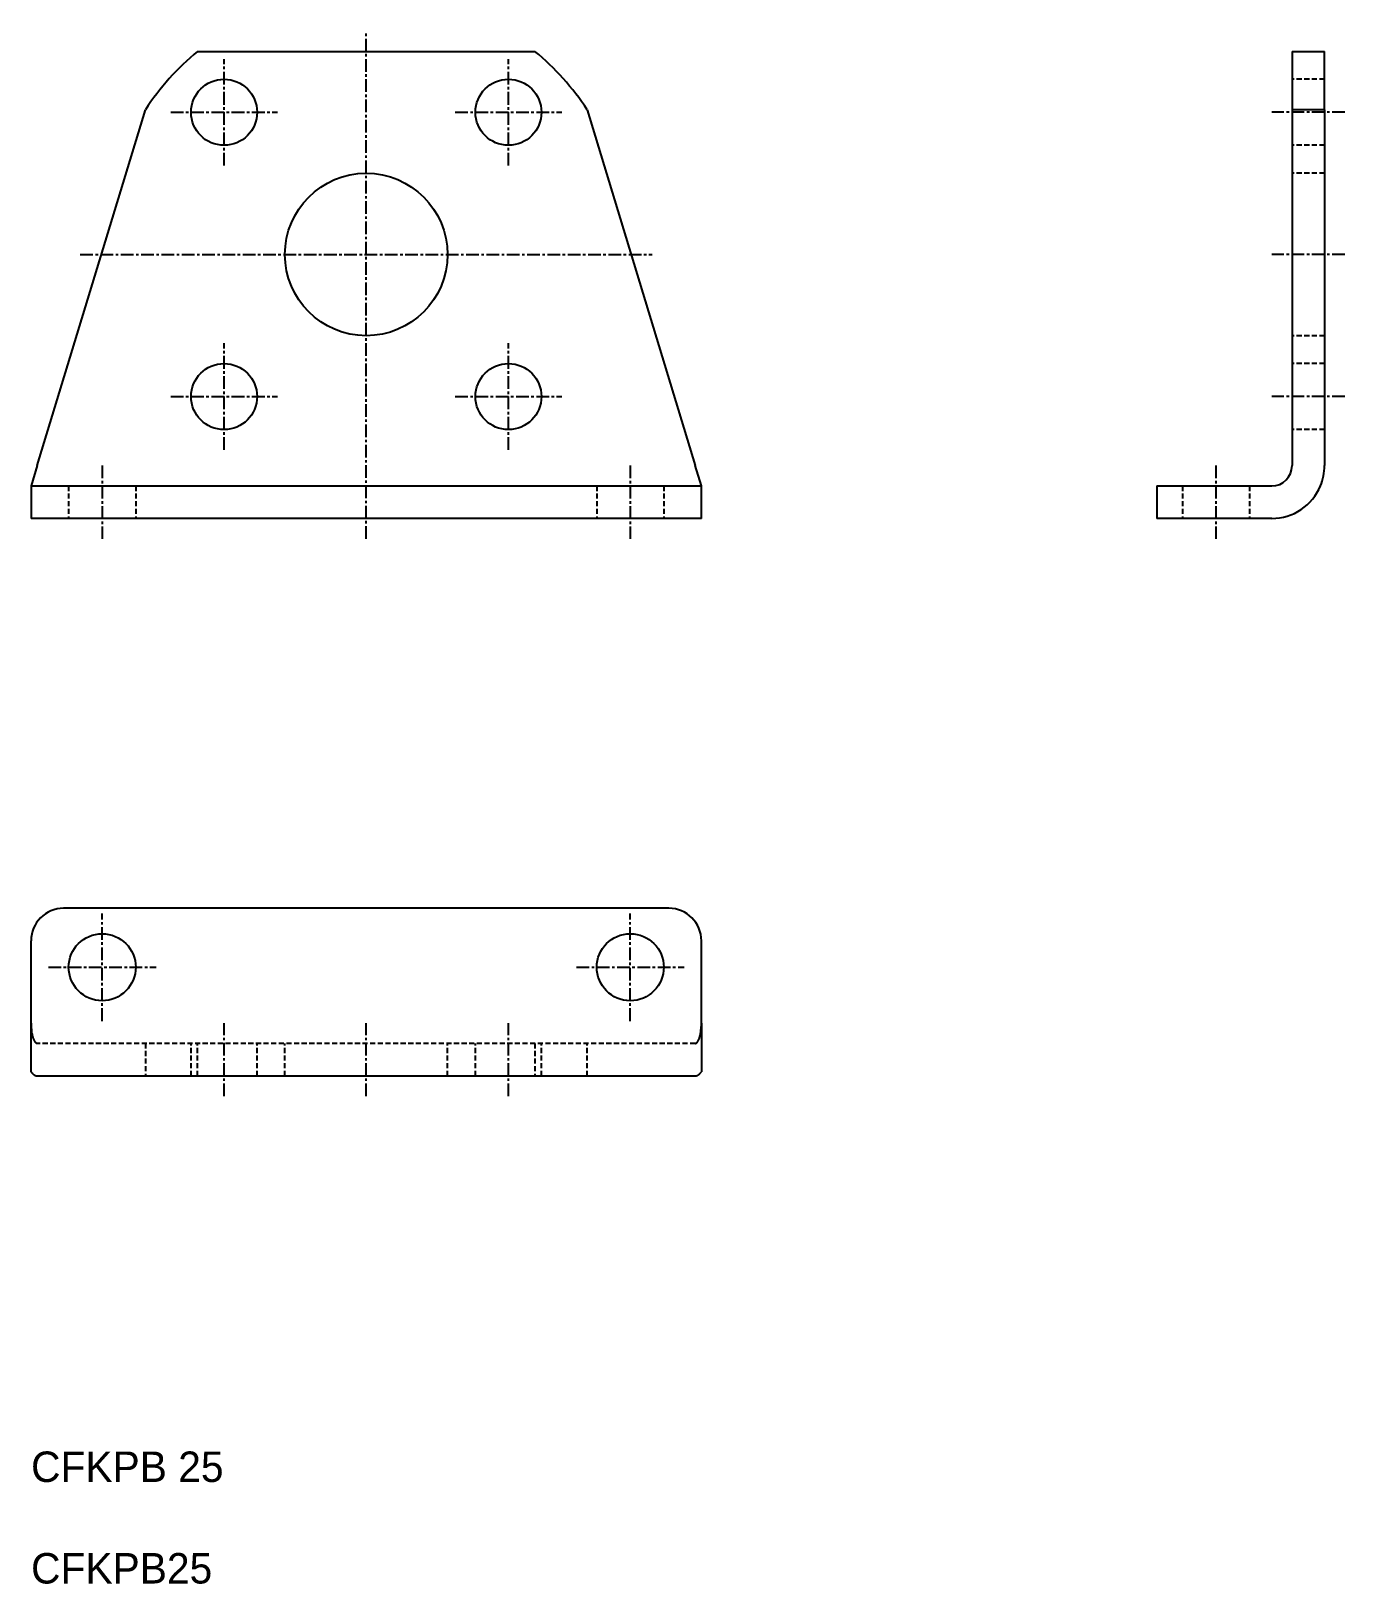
# Model space of a CAD drawing. Extents: x 0 to 129, y 0 to 153.
import ezdxf

# ---------------------------------------------------------------- set-up
doc = ezdxf.new("R2010")
doc.units = 0
doc.linetypes.add('CENTER', pattern=[2, 1.25, -0.25, 0.25, -0.25])
doc.linetypes.add('DASHED', pattern=[0.75, 0.5, -0.25])
doc.layers.get('0').update_dxf_attribs({"linetype": 'CONTINUOUS'})
doc.layers.add('CENTER', color=1, linetype='CENTER')

msp = doc.modelspace()

# ---------------------------------------------------------------- linework, layer by layer
at = {"color": 7, "linetype": 'CONTINUOUS'}
for p, q in [((16.39, 150.9), (49.61, 150.9)), ((124.16, 150.9), (124.16, 145.15)), ((124.16, 150.9), (127.36, 150.9)), ((127.36, 145.15), (127.36, 150.9)), ((0.61, 110.1), (11.25, 145.15)), ((54.75, 145.15), (65.39, 110.1)), ((124.16, 145.15), (124.16, 110.1)), ((127.36, 145.15), (124.16, 145.15)), ((127.36, 145.15), (127.36, 110.1)), ((0.61, 110.1), (0, 108.1)), ((66, 108.1), (65.39, 110.1)), ((0, 108.1), (0, 104.9)), ((0, 108.1), (3.2, 108.1)), ((3.2, 108.1), (62.8, 108.1)), ((62.8, 108.1), (66, 108.1)), ((66, 104.9), (66, 108.1)), ((110.86, 108.1), (110.86, 104.9)), ((110.86, 108.1), (122.16, 108.1)), ((3.2, 104.9), (0, 104.9)), ((62.8, 104.9), (3.2, 104.9)), ((66, 104.9), (62.8, 104.9)), ((122.16, 104.9), (110.86, 104.9)), ((62.8, 66.5), (3.2, 66.5)), ((0, 55.2), (0, 63.3)), ((66, 55.2), (66, 63.3)), ((0, 50.4), (0, 55.2)), ((66, 55.2), (66, 50.4)), ((0.61, 50), (65.39, 50))]:
    msp.add_line(p, q, dxfattribs=at)
at = {"color": 3, "linetype": 'DASHED'}
for p, q in [((127.36, 148.15), (124.16, 148.15)), ((127.36, 141.65), (124.16, 141.65)), ((127.36, 138.9), (124.16, 138.9)), ((127.36, 122.9), (124.16, 122.9)), ((127.36, 120.15), (124.16, 120.15)), ((127.36, 113.65), (124.16, 113.65)), ((3.7, 108.1), (3.7, 104.9)), ((10.3, 108.1), (10.3, 104.9)), ((55.7, 108.1), (55.7, 104.9)), ((62.3, 108.1), (62.3, 104.9)), ((113.36, 108.1), (113.36, 104.9)), ((119.96, 108.1), (119.96, 104.9)), ((65.39, 53.2), (0.61, 53.2)), ((11.25, 53.2), (11.25, 50)), ((15.75, 50), (15.75, 53.2)), ((16.39, 50), (16.39, 53.2)), ((22.25, 50), (22.25, 53.2)), ((25, 50), (25, 53.2)), ((41, 50), (41, 53.2)), ((43.75, 50), (43.75, 53.2)), ((49.61, 53.2), (49.61, 50)), ((50.25, 50), (50.25, 53.2)), ((54.75, 50), (54.75, 53.2))]:
    msp.add_line(p, q, dxfattribs=at)
at = {"color": 7, "linetype": 'CONTINUOUS'}
for centre, radius in [((19, 144.9), 3.25), ((47, 144.9), 3.25), ((33, 130.9), 8), ((19, 116.9), 3.25), ((47, 116.9), 3.25), ((7, 60.7), 3.3), ((59, 60.7), 3.3)]:
    msp.add_circle(centre, radius, dxfattribs=at)
for centre, radius, start, end in [((33, 130.9), 26, 129.7151, 146.7601), ((33, 130.9), 26, 33.2399, 50.2849), ((122.16, 110.1), 2, 270, 360), ((122.16, 110.1), 5.2, 337.3801, 360), ((122.16, 110.1), 5.2, 270, 337.3801), ((3.2, 63.3), 3.2, 90, 180), ((62.8, 63.3), 3.2, 0, 90), ((1.96, 51.84), 2.43, 216.3488, 217.7625), ((1.88, 51.81), 2.35, 218.3841, 219.7979), ((1.79, 51.78), 2.26, 220.5718, 221.9855), ((1.71, 51.75), 2.18, 222.9253, 224.3391), ((1.62, 51.72), 2.1, 225.4587, 226.8724), ((1.53, 51.7), 2.03, 228.1856, 229.5993), ((1.45, 51.68), 1.95, 231.1189, 232.5327), ((1.36, 51.66), 1.89, 234.2699, 235.6837), ((1.27, 51.64), 1.82, 237.6467, 239.0605), ((1.19, 51.63), 1.77, 241.253, 242.6668), ((1.1, 51.61), 1.72, 245.0863, 246.5001), ((1.01, 51.6), 1.67, 249.1364, 250.5501), ((0.92, 51.59), 1.64, 253.3837, 254.7975), ((0.83, 51.59), 1.61, 257.7989, 259.2126), ((0.74, 51.58), 1.59, 262.3425, 263.7563), ((0.65, 51.58), 1.58, 266.9671, 268.3808), ((65.35, 51.58), 1.58, 271.6192, 273.0329), ((65.26, 51.58), 1.59, 276.2437, 277.6575), ((65.17, 51.59), 1.61, 280.7874, 282.2011), ((65.08, 51.59), 1.64, 285.2025, 286.6163), ((64.99, 51.6), 1.67, 289.4499, 290.8636), ((64.9, 51.61), 1.72, 293.4999, 294.9137), ((64.81, 51.63), 1.77, 297.3332, 298.747), ((64.73, 51.64), 1.82, 300.9395, 302.3533), ((64.64, 51.66), 1.89, 304.3163, 305.7301), ((64.55, 51.68), 1.95, 307.4673, 308.8811), ((64.47, 51.7), 2.03, 310.4007, 311.8144), ((64.38, 51.72), 2.1, 313.1276, 314.5413), ((64.29, 51.75), 2.18, 315.6609, 317.0747), ((64.21, 51.78), 2.26, 318.0145, 319.4282), ((64.12, 51.81), 2.35, 320.2021, 321.6159), ((64.04, 51.84), 2.43, 322.2375, 323.6512)]:
    msp.add_arc(centre, radius, start, end, dxfattribs=at)
at = {"color": 3, "linetype": 'DASHED'}
for centre, radius, start, end in [((2, 55.13), 2, 178.0424, 183.6674), ((64, 55.13), 2, 356.3326, 1.9576), ((1.98, 55), 1.98, 179.7672, 185.3922), ((1.96, 54.86), 1.95, 181.5383, 187.1633), ((1.92, 54.73), 1.89, 183.39, 189.015), ((1.86, 54.61), 1.83, 185.3625, 190.9875), ((1.8, 54.48), 1.74, 187.5054, 193.1304), ((1.72, 54.37), 1.65, 189.8825, 195.5075), ((1.64, 54.27), 1.54, 192.5793, 198.2043), ((1.54, 54.17), 1.42, 195.7147, 201.3397), ((1.44, 54.08), 1.29, 199.4587, 205.0837), ((1.32, 54.01), 1.15, 204.0614, 209.6864), ((64.68, 54.01), 1.15, 330.3136, 335.9386), ((64.56, 54.08), 1.29, 334.9163, 340.5413), ((64.46, 54.17), 1.42, 338.6603, 344.2853), ((64.36, 54.27), 1.54, 341.7957, 347.4207), ((64.28, 54.37), 1.65, 344.4925, 350.1175), ((64.2, 54.48), 1.74, 346.8696, 352.4946), ((64.14, 54.61), 1.83, 349.0125, 354.6375), ((64.08, 54.73), 1.89, 350.985, 356.61), ((64.04, 54.86), 1.95, 352.8367, 358.4617), ((64.02, 55), 1.98, 354.6078, 0.2328), ((1.2, 53.94), 1.02, 209.8961, 215.5211), ((1.08, 53.89), 0.884, 217.5152, 223.1402), ((0.95, 53.85), 0.764, 227.6758, 233.3008), ((0.81, 53.82), 0.669, 241.1581, 246.7831), ((0.68, 53.81), 0.615, 258, 263.625), ((65.32, 53.81), 0.615, 276.375, 282), ((65.19, 53.82), 0.669, 293.2169, 298.8419), ((65.05, 53.85), 0.764, 306.6992, 312.3242), ((64.92, 53.89), 0.884, 316.8598, 322.4848), ((64.8, 53.94), 1.02, 324.4789, 330.1039)]:
    msp.add_arc(centre, radius, start, end, dxfattribs=at)
at = {"layer": 'CENTER', "color": 1, "linetype": 'CENTER'}
for p, q in [((33, 102.9), (33, 152.9)), ((19, 139.65), (19, 150.15)), ((47, 139.65), (47, 150.15)), ((13.75, 144.9), (24.25, 144.9)), ((41.75, 144.9), (52.25, 144.9)), ((129.36, 144.9), (122.16, 144.9)), ((4.84, 130.9), (61.16, 130.9)), ((129.36, 130.9), (122.16, 130.9)), ((19, 111.65), (19, 122.15)), ((47, 111.65), (47, 122.15)), ((13.75, 116.9), (24.25, 116.9)), ((41.75, 116.9), (52.25, 116.9)), ((129.36, 116.9), (122.16, 116.9)), ((7, 110.1), (7, 102.9)), ((59, 110.1), (59, 102.9)), ((116.66, 110.1), (116.66, 102.9)), ((7, 55.4), (7, 66)), ((59, 55.4), (59, 66)), ((1.7, 60.7), (12.3, 60.7)), ((53.7, 60.7), (64.3, 60.7)), ((19, 48), (19, 55.2)), ((33, 48), (33, 55.2)), ((47, 48), (47, 55.2))]:
    msp.add_line(p, q, dxfattribs=at)

# ---------------------------------------------------------------- texts
for s, p in [('CFKPB 25', (0, 10)), ('CFKPB25', (0, 0))]:
    msp.add_text(s, height=3).set_placement(p)

doc.saveas('drawing.dxf')
